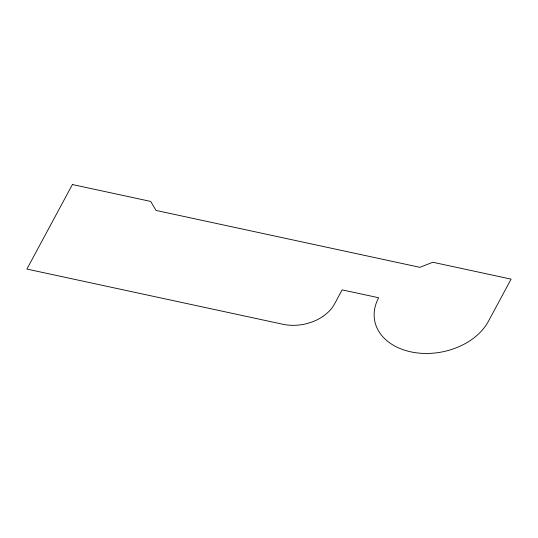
<?xml version="1.0" encoding="UTF-8"?>
<svg xmlns="http://www.w3.org/2000/svg" width="538" height="538" viewBox="0 0 538 538"><rect width="100%" height="100%" fill="white"/><g stroke="black" fill="none" stroke-linecap="round" stroke-linejoin="round"><path stroke-width="0.81" d="M72.401 184.541L26.9 269.067L282.806 324.253A39.913 28.803 -10.7 0 0 334.535 303.957L342.114 289.868L378.671 297.749A59.866 43.208 -10.7 0 0 410.756 351.839A59.866 43.208 -10.7 0 0 488.349 321.401L511.1 279.135L432.821 262.255L419.889 267.325L156.033 210.432L150.687 201.42L72.401 184.541"/></g></svg>
